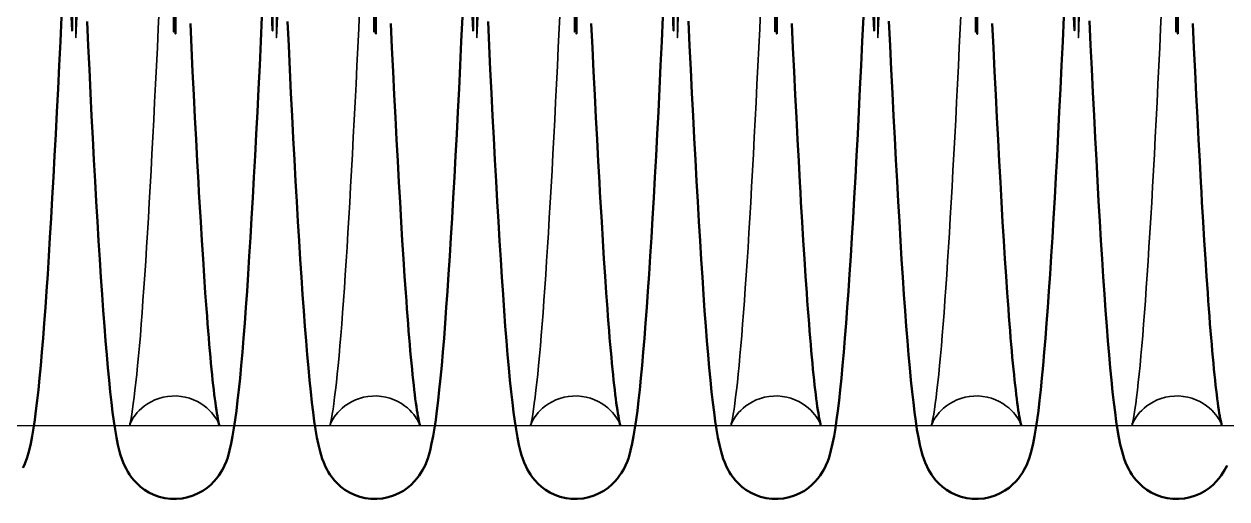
# Model space of a CAD drawing. Header units: millimetres. Extents: x 1448 to 104164, y -19509 to -89.
# Drawn here: x 54308.2 to 54403.9, y -3869 to -3831.2 of the extents above; entities that cross this region are included whole.
import ezdxf

# ---------------------------------------------------------------- set-up
doc = ezdxf.new("R2010")
doc.units = ezdxf.units.MM
doc.header["$LTSCALE"] = 60
doc.header["$MEASUREMENT"] = 0
doc.layers.get('0').update_dxf_attribs({"linetype": 'CONTINUOUS'})
doc.layers.add('가려진 것(ISO)', color=7, linetype='CONTINUOUS', lineweight=35)
doc.layers.add('가시적인 것(ISO)', color=7, linetype='CONTINUOUS', lineweight=50)

# ---------------------------------------------------------------- blocks, each defined once
blk = doc.blocks.new('토션스프링 3')
at = {"layer": '가려진 것(ISO)', "flags": 128}
for points in [[(21462021.218, -50952923.543), (21462021.147, -50952925.233), (21462021.075, -50952888.925)], [(21462037.165, -50952923.543), (21462037.094, -50952925.233), (21462037.022, -50952888.925)], [(21462053.112, -50952923.543), (21462053.041, -50952925.233), (21462052.969, -50952888.925)], [(21462069.059, -50952923.543), (21462068.988, -50952925.233), (21462068.916, -50952888.925)], [(21462085.006, -50952923.543), (21462084.934, -50952925.233), (21462084.863, -50952888.925)], [(21462100.953, -50952923.543), (21462100.881, -50952925.233), (21462100.81, -50952888.925)], [(21462032.546, -50952956.08), (21462032.54, -50952956.062), (21462032.519, -50952956.006), (21462032.476, -50952955.903), (21462032.397, -50952955.744), (21462032.34, -50952955.64), (21462032.267, -50952955.52), (21462032.175, -50952955.383), (21462032.062, -50952955.231), (21462031.922, -50952955.064), (21462031.754, -50952954.888), (21462031.559, -50952954.707), (21462031.334, -50952954.528), (21462031.081, -50952954.356), (21462030.8, -50952954.197), (21462030.498, -50952954.057), (21462030.177, -50952953.939), (21462029.841, -50952953.85), (21462029.492, -50952953.789), (21462029.137, -50952953.758), (21462028.781, -50952953.76), (21462028.427, -50952953.793), (21462028.08, -50952953.858), (21462027.744, -50952953.951), (21462027.425, -50952954.069), (21462027.125, -50952954.212), (21462026.848, -50952954.373), (21462026.597, -50952954.546), (21462026.374, -50952954.725), (21462026.182, -50952954.905), (21462026.018, -50952955.081), (21462025.882, -50952955.245), (21462025.77, -50952955.396), (21462025.68, -50952955.531), (21462025.608, -50952955.651), (21462025.552, -50952955.753), (21462025.509, -50952955.838), (21462025.451, -50952955.965), (21462025.421, -50952956.042), (21462025.41, -50952956.076), (21462025.41, -50952956.075), (21462025.418, -50952956.044), (21462025.432, -50952955.986), (21462025.452, -50952955.904), (21462025.475, -50952955.8), (21462025.528, -50952955.536), (21462025.585, -50952955.208), (21462025.645, -50952954.818), (21462025.708, -50952954.369), (21462025.773, -50952953.864), (21462025.841, -50952953.303), (21462025.91, -50952952.691), (21462025.981, -50952952.029), (21462026.052, -50952951.32), (21462026.123, -50952950.566), (21462026.195, -50952949.769), (21462026.266, -50952948.932), (21462026.336, -50952948.053), (21462026.407, -50952947.131), (21462026.477, -50952946.167), (21462026.549, -50952945.162), (21462026.62, -50952944.118), (21462026.691, -50952943.035), (21462026.762, -50952941.916), (21462026.834, -50952940.761), (21462026.905, -50952939.573), (21462026.977, -50952938.353), (21462027.048, -50952937.102), (21462027.119, -50952935.821), (21462027.19, -50952934.507), (21462027.261, -50952933.161), (21462027.333, -50952931.785), (21462027.404, -50952930.38), (21462027.476, -50952928.948), (21462027.548, -50952927.492), (21462027.619, -50952926.011), (21462027.691, -50952924.51), (21462027.762, -50952922.988)], [(21462028.834, -50952888.469), (21462028.906, -50952924.781), (21462028.977, -50952923.091)], [(21462048.493, -50952956.08), (21462048.487, -50952956.062), (21462048.466, -50952956.006), (21462048.423, -50952955.903), (21462048.344, -50952955.744), (21462048.287, -50952955.64), (21462048.214, -50952955.52), (21462048.122, -50952955.383), (21462048.008, -50952955.231), (21462047.869, -50952955.064), (21462047.701, -50952954.888), (21462047.506, -50952954.707), (21462047.281, -50952954.528), (21462047.027, -50952954.356), (21462046.747, -50952954.197), (21462046.445, -50952954.057), (21462046.124, -50952953.939), (21462045.787, -50952953.85), (21462045.439, -50952953.789), (21462045.084, -50952953.758), (21462044.727, -50952953.76), (21462044.374, -50952953.793), (21462044.027, -50952953.858), (21462043.691, -50952953.951), (21462043.371, -50952954.069), (21462043.072, -50952954.212), (21462042.795, -50952954.373), (21462042.544, -50952954.546), (21462042.321, -50952954.725), (21462042.129, -50952954.906), (21462041.965, -50952955.081), (21462041.828, -50952955.245), (21462041.717, -50952955.396), (21462041.627, -50952955.531), (21462041.555, -50952955.651), (21462041.499, -50952955.753), (21462041.456, -50952955.838), (21462041.398, -50952955.965), (21462041.368, -50952956.042), (21462041.356, -50952956.076), (21462041.356, -50952956.075), (21462041.365, -50952956.044), (21462041.379, -50952955.987), (21462041.399, -50952955.904), (21462041.422, -50952955.8), (21462041.475, -50952955.536), (21462041.532, -50952955.208), (21462041.592, -50952954.818), (21462041.655, -50952954.369), (21462041.72, -50952953.863), (21462041.788, -50952953.303), (21462041.857, -50952952.691), (21462041.928, -50952952.029), (21462041.999, -50952951.32), (21462042.07, -50952950.566), (21462042.142, -50952949.769), (21462042.212, -50952948.932), (21462042.283, -50952948.053), (21462042.353, -50952947.132), (21462042.424, -50952946.168), (21462042.495, -50952945.162), (21462042.567, -50952944.118), (21462042.638, -50952943.035), (21462042.709, -50952941.916), (21462042.781, -50952940.762), (21462042.852, -50952939.573), (21462042.923, -50952938.353), (21462042.995, -50952937.101), (21462043.066, -50952935.82), (21462043.137, -50952934.507), (21462043.208, -50952933.161), (21462043.28, -50952931.785), (21462043.351, -50952930.38), (21462043.423, -50952928.949), (21462043.495, -50952927.492), (21462043.566, -50952926.012), (21462043.638, -50952924.51), (21462043.709, -50952922.988)], [(21462044.781, -50952888.469), (21462044.852, -50952924.781), (21462044.924, -50952923.091)], [(21462064.44, -50952956.08), (21462064.434, -50952956.062), (21462064.413, -50952956.006), (21462064.37, -50952955.903), (21462064.291, -50952955.744), (21462064.234, -50952955.64), (21462064.161, -50952955.52), (21462064.069, -50952955.383), (21462063.955, -50952955.231), (21462063.815, -50952955.064), (21462063.648, -50952954.888), (21462063.452, -50952954.707), (21462063.228, -50952954.528), (21462062.974, -50952954.356), (21462062.694, -50952954.197), (21462062.392, -50952954.057), (21462062.071, -50952953.939), (21462061.734, -50952953.85), (21462061.385, -50952953.789), (21462061.03, -50952953.758), (21462060.674, -50952953.76), (21462060.321, -50952953.793), (21462059.974, -50952953.858), (21462059.638, -50952953.951), (21462059.318, -50952954.069), (21462059.019, -50952954.212), (21462058.742, -50952954.373), (21462058.49, -50952954.546), (21462058.268, -50952954.726), (21462058.075, -50952954.906), (21462057.912, -50952955.081), (21462057.775, -50952955.245), (21462057.663, -50952955.396), (21462057.573, -50952955.531), (21462057.502, -50952955.651), (21462057.446, -50952955.753), (21462057.403, -50952955.838), (21462057.345, -50952955.965), (21462057.315, -50952956.042), (21462057.303, -50952956.076), (21462057.303, -50952956.075), (21462057.311, -50952956.044), (21462057.326, -50952955.987), (21462057.345, -50952955.905), (21462057.368, -50952955.801), (21462057.422, -50952955.536), (21462057.479, -50952955.207), (21462057.539, -50952954.817), (21462057.602, -50952954.368), (21462057.668, -50952953.863), (21462057.735, -50952953.303), (21462057.804, -50952952.691), (21462057.874, -50952952.029), (21462057.946, -50952951.32), (21462058.017, -50952950.566), (21462058.088, -50952949.769), (21462058.159, -50952948.931), (21462058.23, -50952948.053), (21462058.3, -50952947.132), (21462058.371, -50952946.168), (21462058.442, -50952945.163), (21462058.513, -50952944.118), (21462058.585, -50952943.036), (21462058.656, -50952941.917), (21462058.727, -50952940.762), (21462058.799, -50952939.574), (21462058.87, -50952938.353), (21462058.942, -50952937.101), (21462059.013, -50952935.82), (21462059.084, -50952934.507), (21462059.155, -50952933.161), (21462059.227, -50952931.785), (21462059.298, -50952930.381), (21462059.37, -50952928.949), (21462059.441, -50952927.492), (21462059.513, -50952926.012), (21462059.585, -50952924.51), (21462059.656, -50952922.988)], [(21462060.728, -50952888.468), (21462060.799, -50952924.78), (21462060.871, -50952923.091)], [(21462080.386, -50952956.08), (21462080.381, -50952956.062), (21462080.36, -50952956.006), (21462080.316, -50952955.903), (21462080.238, -50952955.744), (21462080.181, -50952955.64), (21462080.108, -50952955.52), (21462080.016, -50952955.383), (21462079.902, -50952955.231), (21462079.762, -50952955.064), (21462079.595, -50952954.887), (21462079.399, -50952954.707), (21462079.175, -50952954.528), (21462078.921, -50952954.356), (21462078.641, -50952954.197), (21462078.338, -50952954.056), (21462078.017, -50952953.939), (21462077.68, -50952953.85), (21462077.332, -50952953.789), (21462076.977, -50952953.758), (21462076.62, -50952953.76), (21462076.267, -50952953.793), (21462075.92, -50952953.858), (21462075.584, -50952953.951), (21462075.264, -50952954.07), (21462074.965, -50952954.212), (21462074.688, -50952954.373), (21462074.437, -50952954.546), (21462074.214, -50952954.726), (21462074.022, -50952954.906), (21462073.858, -50952955.081), (21462073.721, -50952955.246), (21462073.61, -50952955.397), (21462073.519, -50952955.53), (21462073.446, -50952955.648), (21462073.39, -50952955.75), (21462073.347, -50952955.837), (21462073.291, -50952955.967), (21462073.262, -50952956.043), (21462073.25, -50952956.076), (21462073.25, -50952956.074), (21462073.259, -50952956.042), (21462073.274, -50952955.985), (21462073.292, -50952955.904), (21462073.314, -50952955.803), (21462073.365, -50952955.54), (21462073.425, -50952955.206), (21462073.489, -50952954.809), (21462073.553, -50952954.358), (21462073.619, -50952953.854), (21462073.686, -50952953.297), (21462073.754, -50952952.688), (21462073.823, -50952952.03), (21462073.893, -50952951.325), (21462073.963, -50952950.572), (21462074.034, -50952949.775), (21462074.105, -50952948.935), (21462074.176, -50952948.053), (21462074.247, -50952947.131), (21462074.318, -50952946.171), (21462074.389, -50952945.171), (21462074.46, -50952944.13), (21462074.531, -50952943.049), (21462074.602, -50952941.93), (21462074.674, -50952940.775), (21462074.745, -50952939.584), (21462074.817, -50952938.361), (21462074.888, -50952937.105), (21462074.959, -50952935.818), (21462075.031, -50952934.503), (21462075.102, -50952933.16), (21462075.173, -50952931.791), (21462075.245, -50952930.391), (21462075.316, -50952928.963), (21462075.387, -50952927.508), (21462075.459, -50952926.028), (21462075.531, -50952924.525), (21462075.602, -50952923)], [(21462076.675, -50952888.461), (21462076.746, -50952924.774), (21462076.818, -50952923.091)], [(21462096.333, -50952956.08), (21462096.327, -50952956.062), (21462096.307, -50952956.006), (21462096.263, -50952955.903), (21462096.185, -50952955.744), (21462096.128, -50952955.64), (21462096.055, -50952955.52), (21462095.963, -50952955.383), (21462095.849, -50952955.231), (21462095.709, -50952955.064), (21462095.542, -50952954.888), (21462095.346, -50952954.707), (21462095.122, -50952954.528), (21462094.868, -50952954.356), (21462094.588, -50952954.197), (21462094.286, -50952954.057), (21462093.965, -50952953.94), (21462093.628, -50952953.85), (21462093.279, -50952953.789), (21462092.924, -50952953.758), (21462092.568, -50952953.76), (21462092.215, -50952953.793), (21462091.868, -50952953.858), (21462091.532, -50952953.95), (21462091.212, -50952954.069), (21462090.913, -50952954.212), (21462090.636, -50952954.372), (21462090.384, -50952954.546), (21462090.162, -50952954.725), (21462089.969, -50952954.905), (21462089.805, -50952955.08), (21462089.669, -50952955.245), (21462089.557, -50952955.396), (21462089.467, -50952955.531), (21462089.396, -50952955.651), (21462089.34, -50952955.752), (21462089.296, -50952955.838), (21462089.239, -50952955.965), (21462089.209, -50952956.042), (21462089.197, -50952956.076), (21462089.197, -50952956.075), (21462089.205, -50952956.044), (21462089.22, -50952955.986), (21462089.24, -50952955.904), (21462089.263, -50952955.8), (21462089.315, -50952955.537), (21462089.371, -50952955.21), (21462089.431, -50952954.82), (21462089.494, -50952954.371), (21462089.56, -50952953.865), (21462089.628, -50952953.304), (21462089.697, -50952952.691), (21462089.768, -50952952.029), (21462089.839, -50952951.319), (21462089.911, -50952950.565), (21462089.982, -50952949.768), (21462090.053, -50952948.932), (21462090.123, -50952948.053), (21462090.194, -50952947.131), (21462090.265, -50952946.166), (21462090.336, -50952945.161), (21462090.407, -50952944.116), (21462090.479, -50952943.034), (21462090.55, -50952941.915), (21462090.621, -50952940.76), (21462090.693, -50952939.573), (21462090.764, -50952938.353), (21462090.835, -50952937.102), (21462090.906, -50952935.821), (21462090.977, -50952934.506), (21462091.049, -50952933.16), (21462091.12, -50952931.784), (21462091.192, -50952930.379), (21462091.264, -50952928.947), (21462091.335, -50952927.49), (21462091.407, -50952926.011), (21462091.478, -50952924.509), (21462091.55, -50952922.988)], [(21462092.622, -50952888.47), (21462092.693, -50952924.781), (21462092.765, -50952923.091)], [(21462112.28, -50952956.08), (21462112.274, -50952956.062), (21462112.254, -50952956.006), (21462112.21, -50952955.903), (21462112.132, -50952955.744), (21462112.074, -50952955.64), (21462112.001, -50952955.52), (21462111.91, -50952955.383), (21462111.796, -50952955.231), (21462111.656, -50952955.064), (21462111.489, -50952954.888), (21462111.293, -50952954.707), (21462111.069, -50952954.528), (21462110.815, -50952954.356), (21462110.535, -50952954.197), (21462110.232, -50952954.057), (21462109.912, -50952953.94), (21462109.575, -50952953.85), (21462109.226, -50952953.789), (21462108.871, -50952953.758), (21462108.515, -50952953.76), (21462108.162, -50952953.793), (21462107.814, -50952953.858), (21462107.478, -50952953.95), (21462107.159, -50952954.069), (21462106.86, -50952954.212), (21462106.583, -50952954.372), (21462106.331, -50952954.546), (21462106.109, -50952954.725), (21462105.916, -50952954.905), (21462105.752, -50952955.08), (21462105.616, -50952955.245), (21462105.504, -50952955.396), (21462105.414, -50952955.531), (21462105.343, -50952955.651), (21462105.287, -50952955.752), (21462105.243, -50952955.838), (21462105.186, -50952955.965), (21462105.156, -50952956.042), (21462105.144, -50952956.076), (21462105.144, -50952956.075), (21462105.152, -50952956.044), (21462105.167, -50952955.986), (21462105.186, -50952955.904), (21462105.21, -50952955.8), (21462105.262, -50952955.537), (21462105.318, -50952955.209), (21462105.378, -50952954.82), (21462105.441, -50952954.371), (21462105.507, -50952953.865), (21462105.575, -50952953.304), (21462105.644, -50952952.691), (21462105.715, -50952952.029), (21462105.786, -50952951.319), (21462105.858, -50952950.565), (21462105.929, -50952949.768), (21462106, -50952948.932), (21462106.07, -50952948.053), (21462106.141, -50952947.131), (21462106.212, -50952946.166), (21462106.283, -50952945.161), (21462106.354, -50952944.116), (21462106.425, -50952943.034), (21462106.497, -50952941.915), (21462106.568, -50952940.761), (21462106.64, -50952939.573), (21462106.711, -50952938.353), (21462106.782, -50952937.102), (21462106.853, -50952935.821), (21462106.924, -50952934.507), (21462106.996, -50952933.16), (21462107.067, -50952931.784), (21462107.139, -50952930.379), (21462107.21, -50952928.947), (21462107.282, -50952927.491), (21462107.354, -50952926.011), (21462107.425, -50952924.509), (21462107.497, -50952922.988)], [(21462108.568, -50952888.47), (21462108.64, -50952924.781), (21462108.711, -50952923.091)]]:
    blk.add_lwpolyline(points, dxfattribs=at)
at = {"layer": '가시적인 것(ISO)', "flags": 128}
for points in [[(21462028.963, -50952922.763), (21462029.055, -50952924.93), (21462029.147, -50952889.095)], [(21462030.245, -50952924.116), (21462030.336, -50952926.04), (21462030.428, -50952927.929), (21462030.52, -50952929.78), (21462030.611, -50952931.589), (21462030.703, -50952933.353), (21462030.794, -50952935.068), (21462030.886, -50952936.73), (21462030.931, -50952937.54), (21462030.977, -50952938.337), (21462031.068, -50952939.893), (21462031.159, -50952941.395), (21462031.251, -50952942.841), (21462031.342, -50952944.228), (21462031.433, -50952945.552), (21462031.479, -50952946.19), (21462031.524, -50952946.812), (21462031.569, -50952947.416), (21462031.614, -50952948.003), (21462031.66, -50952948.572), (21462031.705, -50952949.123), (21462031.75, -50952949.657), (21462031.795, -50952950.174), (21462031.84, -50952950.673), (21462031.885, -50952951.155), (21462031.929, -50952951.617), (21462031.974, -50952952.061), (21462032.018, -50952952.485), (21462032.062, -50952952.89), (21462032.106, -50952953.274), (21462032.149, -50952953.638), (21462032.191, -50952953.98), (21462032.234, -50952954.301), (21462032.275, -50952954.6), (21462032.317, -50952954.877), (21462032.357, -50952955.131), (21462032.396, -50952955.36), (21462032.432, -50952955.561), (21462032.465, -50952955.733), (21462032.495, -50952955.875), (21462032.52, -50952955.984), (21462032.539, -50952956.054), (21462032.546, -50952956.08)], [(21462044.91, -50952922.763), (21462045.002, -50952924.93), (21462045.093, -50952889.095)], [(21462046.192, -50952924.116), (21462046.283, -50952926.04), (21462046.375, -50952927.929), (21462046.467, -50952929.78), (21462046.558, -50952931.589), (21462046.65, -50952933.353), (21462046.741, -50952935.068), (21462046.833, -50952936.73), (21462046.878, -50952937.54), (21462046.924, -50952938.337), (21462047.015, -50952939.893), (21462047.106, -50952941.395), (21462047.197, -50952942.841), (21462047.289, -50952944.228), (21462047.38, -50952945.552), (21462047.425, -50952946.19), (21462047.471, -50952946.812), (21462047.516, -50952947.416), (21462047.561, -50952948.003), (21462047.606, -50952948.572), (21462047.651, -50952949.123), (21462047.696, -50952949.657), (21462047.742, -50952950.174), (21462047.786, -50952950.673), (21462047.831, -50952951.155), (21462047.876, -50952951.617), (21462047.921, -50952952.061), (21462047.965, -50952952.485), (21462048.009, -50952952.89), (21462048.052, -50952953.274), (21462048.096, -50952953.638), (21462048.138, -50952953.98), (21462048.181, -50952954.301), (21462048.222, -50952954.6), (21462048.263, -50952954.877), (21462048.304, -50952955.131), (21462048.342, -50952955.36), (21462048.379, -50952955.561), (21462048.412, -50952955.733), (21462048.442, -50952955.875), (21462048.467, -50952955.984), (21462048.486, -50952956.054), (21462048.493, -50952956.08)], [(21462060.857, -50952922.762), (21462060.949, -50952924.93), (21462061.04, -50952889.095)], [(21462062.139, -50952924.116), (21462062.23, -50952926.04), (21462062.322, -50952927.929), (21462062.413, -50952929.78), (21462062.505, -50952931.589), (21462062.597, -50952933.353), (21462062.688, -50952935.068), (21462062.779, -50952936.73), (21462062.825, -50952937.54), (21462062.87, -50952938.337), (21462062.962, -50952939.893), (21462063.053, -50952941.395), (21462063.144, -50952942.841), (21462063.236, -50952944.228), (21462063.327, -50952945.552), (21462063.372, -50952946.19), (21462063.418, -50952946.812), (21462063.463, -50952947.416), (21462063.508, -50952948.003), (21462063.553, -50952948.572), (21462063.598, -50952949.124), (21462063.643, -50952949.657), (21462063.688, -50952950.174), (21462063.733, -50952950.673), (21462063.778, -50952951.155), (21462063.823, -50952951.617), (21462063.867, -50952952.061), (21462063.912, -50952952.485), (21462063.956, -50952952.89), (21462063.999, -50952953.274), (21462064.042, -50952953.638), (21462064.085, -50952953.98), (21462064.127, -50952954.301), (21462064.169, -50952954.6), (21462064.21, -50952954.877), (21462064.251, -50952955.131), (21462064.289, -50952955.36), (21462064.326, -50952955.561), (21462064.359, -50952955.733), (21462064.389, -50952955.875), (21462064.414, -50952955.984), (21462064.433, -50952956.054), (21462064.44, -50952956.08)], [(21462076.804, -50952922.762), (21462076.895, -50952924.929), (21462076.987, -50952889.095)], [(21462078.085, -50952924.116), (21462078.177, -50952926.039), (21462078.269, -50952927.928), (21462078.36, -50952929.779), (21462078.452, -50952931.589), (21462078.544, -50952933.353), (21462078.635, -50952935.068), (21462078.726, -50952936.73), (21462078.772, -50952937.541), (21462078.817, -50952938.337), (21462078.909, -50952939.893), (21462079, -50952941.395), (21462079.091, -50952942.841), (21462079.182, -50952944.227), (21462079.274, -50952945.552), (21462079.319, -50952946.19), (21462079.364, -50952946.812), (21462079.41, -50952947.416), (21462079.455, -50952948.003), (21462079.5, -50952948.572), (21462079.545, -50952949.124), (21462079.59, -50952949.658), (21462079.635, -50952950.174), (21462079.68, -50952950.673), (21462079.725, -50952951.155), (21462079.77, -50952951.617), (21462079.814, -50952952.061), (21462079.859, -50952952.485), (21462079.903, -50952952.89), (21462079.946, -50952953.274), (21462079.989, -50952953.638), (21462080.032, -50952953.98), (21462080.074, -50952954.301), (21462080.116, -50952954.6), (21462080.157, -50952954.877), (21462080.197, -50952955.131), (21462080.236, -50952955.36), (21462080.272, -50952955.561), (21462080.306, -50952955.734), (21462080.336, -50952955.875), (21462080.361, -50952955.984), (21462080.379, -50952956.054), (21462080.386, -50952956.08)], [(21462092.751, -50952922.774), (21462092.843, -50952924.94), (21462092.934, -50952889.105)], [(21462094.032, -50952924.122), (21462094.124, -50952926.046), (21462094.216, -50952927.935), (21462094.307, -50952929.786), (21462094.399, -50952931.594), (21462094.491, -50952933.358), (21462094.582, -50952935.072), (21462094.673, -50952936.733), (21462094.764, -50952938.34), (21462094.856, -50952939.896), (21462094.947, -50952941.398), (21462095.038, -50952942.844), (21462095.129, -50952944.23), (21462095.221, -50952945.555), (21462095.266, -50952946.193), (21462095.311, -50952946.814), (21462095.357, -50952947.418), (21462095.402, -50952948.005), (21462095.447, -50952948.574), (21462095.492, -50952949.125), (21462095.537, -50952949.659), (21462095.582, -50952950.175), (21462095.627, -50952950.675), (21462095.672, -50952951.156), (21462095.717, -50952951.618), (21462095.761, -50952952.062), (21462095.806, -50952952.486), (21462095.849, -50952952.891), (21462095.893, -50952953.275), (21462095.936, -50952953.638), (21462095.979, -50952953.981), (21462096.021, -50952954.301), (21462096.063, -50952954.6), (21462096.104, -50952954.878), (21462096.144, -50952955.131), (21462096.183, -50952955.36), (21462096.219, -50952955.561), (21462096.253, -50952955.733), (21462096.282, -50952955.875), (21462096.308, -50952955.984), (21462096.326, -50952956.054), (21462096.333, -50952956.08)], [(21462108.698, -50952922.763), (21462108.789, -50952924.93), (21462108.881, -50952889.096)], [(21462109.979, -50952924.116), (21462110.071, -50952926.04), (21462110.162, -50952927.929), (21462110.254, -50952929.78), (21462110.346, -50952931.59), (21462110.437, -50952933.353), (21462110.529, -50952935.068), (21462110.62, -50952936.73), (21462110.665, -50952937.54), (21462110.711, -50952938.337), (21462110.802, -50952939.892), (21462110.894, -50952941.395), (21462110.985, -50952942.841), (21462111.076, -50952944.228), (21462111.167, -50952945.553), (21462111.213, -50952946.191), (21462111.258, -50952946.812), (21462111.303, -50952947.416), (21462111.349, -50952948.003), (21462111.394, -50952948.572), (21462111.439, -50952949.123), (21462111.484, -50952949.657), (21462111.529, -50952950.174), (21462111.574, -50952950.673), (21462111.619, -50952951.155), (21462111.663, -50952951.617), (21462111.708, -50952952.061), (21462111.752, -50952952.485), (21462111.796, -50952952.89), (21462111.84, -50952953.274), (21462111.883, -50952953.638), (21462111.926, -50952953.98), (21462111.968, -50952954.301), (21462112.01, -50952954.6), (21462112.051, -50952954.877), (21462112.091, -50952955.131), (21462112.13, -50952955.36), (21462112.166, -50952955.561), (21462112.199, -50952955.733), (21462112.229, -50952955.875), (21462112.255, -50952955.984), (21462112.273, -50952956.054), (21462112.28, -50952956.08)], [(21462019.996, -50952923.593), (21462019.904, -50952925.538), (21462019.813, -50952927.446), (21462019.721, -50952929.312), (21462019.63, -50952931.134), (21462019.539, -50952932.915), (21462019.447, -50952934.654), (21462019.355, -50952936.349), (21462019.263, -50952937.996), (21462019.171, -50952939.593), (21462019.079, -50952941.136), (21462018.988, -50952942.623), (21462018.896, -50952944.051), (21462018.804, -50952945.416), (21462018.712, -50952946.722), (21462018.62, -50952947.967), (21462018.528, -50952949.152), (21462018.435, -50952950.275), (21462018.342, -50952951.336), (21462018.248, -50952952.332), (21462018.154, -50952953.263), (21462018.058, -50952954.129), (21462017.962, -50952954.927), (21462017.865, -50952955.658), (21462017.766, -50952956.33), (21462017.66, -50952956.953), (21462017.543, -50952957.537), (21462017.414, -50952958.092), (21462017.271, -50952958.647), (21462017.166, -50952958.949), (21462017.02, -50952959.282), (21462016.928, -50952959.464)], [(21462035.943, -50952923.593), (21462035.851, -50952925.538), (21462035.76, -50952927.446), (21462035.668, -50952929.312), (21462035.577, -50952931.134), (21462035.486, -50952932.915), (21462035.394, -50952934.654), (21462035.302, -50952936.349), (21462035.21, -50952937.996), (21462035.118, -50952939.593), (21462035.026, -50952941.136), (21462034.934, -50952942.623), (21462034.843, -50952944.051), (21462034.751, -50952945.416), (21462034.659, -50952946.722), (21462034.567, -50952947.967), (21462034.475, -50952949.152), (21462034.382, -50952950.276), (21462034.289, -50952951.336), (21462034.195, -50952952.332), (21462034.1, -50952953.263), (21462034.005, -50952954.129), (21462033.909, -50952954.927), (21462033.812, -50952955.658), (21462033.713, -50952956.33), (21462033.607, -50952956.953), (21462033.49, -50952957.537), (21462033.361, -50952958.092), (21462033.217, -50952958.646), (21462033.112, -50952958.949), (21462032.966, -50952959.282), (21462032.874, -50952959.463), (21462032.767, -50952959.657), (21462032.643, -50952959.863), (21462032.498, -50952960.085), (21462032.323, -50952960.32), (21462032.113, -50952960.565), (21462031.864, -50952960.815), (21462031.575, -50952961.061), (21462031.244, -50952961.293), (21462030.873, -50952961.503), (21462030.469, -50952961.681), (21462030.04, -50952961.818), (21462029.592, -50952961.909), (21462029.131, -50952961.951), (21462028.667, -50952961.943), (21462028.211, -50952961.884), (21462027.768, -50952961.776), (21462027.345, -50952961.625), (21462026.953, -50952961.437), (21462026.597, -50952961.218), (21462026.278, -50952960.979), (21462026.001, -50952960.73), (21462025.766, -50952960.482), (21462025.569, -50952960.239), (21462025.404, -50952960.008), (21462025.268, -50952959.791), (21462025.155, -50952959.59), (21462025.06, -50952959.402), (21462024.909, -50952959.061), (21462024.792, -50952958.751), (21462024.698, -50952958.463), (21462024.62, -50952958.186), (21462024.485, -50952957.634), (21462024.365, -50952957.052), (21462024.256, -50952956.432), (21462024.155, -50952955.766), (21462024.059, -50952955.046), (21462023.965, -50952954.266), (21462023.871, -50952953.419), (21462023.776, -50952952.504), (21462023.683, -50952951.524), (21462023.59, -50952950.479), (21462023.497, -50952949.37), (21462023.405, -50952948.199), (21462023.313, -50952946.966), (21462023.221, -50952945.67), (21462023.129, -50952944.309), (21462023.037, -50952942.888), (21462022.945, -50952941.409), (21462022.853, -50952939.874), (21462022.761, -50952938.287), (21462022.669, -50952936.649), (21462022.577, -50952934.965), (21462022.486, -50952933.237), (21462022.394, -50952931.466), (21462022.303, -50952929.648), (21462022.211, -50952927.785), (21462022.119, -50952925.882), (21462022.028, -50952923.941)], [(21462020.928, -50952888.84), (21462020.837, -50952924.678), (21462020.746, -50952922.523)], [(21462051.89, -50952923.593), (21462051.798, -50952925.538), (21462051.707, -50952927.446), (21462051.615, -50952929.312), (21462051.524, -50952931.134), (21462051.432, -50952932.915), (21462051.341, -50952934.654), (21462051.249, -50952936.349), (21462051.157, -50952937.996), (21462051.065, -50952939.593), (21462050.973, -50952941.137), (21462050.881, -50952942.623), (21462050.789, -50952944.051), (21462050.698, -50952945.416), (21462050.606, -50952946.722), (21462050.514, -50952947.967), (21462050.422, -50952949.152), (21462050.329, -50952950.276), (21462050.236, -50952951.336), (21462050.142, -50952952.332), (21462050.047, -50952953.264), (21462049.952, -50952954.129), (21462049.856, -50952954.927), (21462049.759, -50952955.658), (21462049.66, -50952956.33), (21462049.554, -50952956.954), (21462049.437, -50952957.537), (21462049.309, -50952958.091), (21462049.164, -50952958.646), (21462049.058, -50952958.948), (21462048.912, -50952959.282), (21462048.82, -50952959.463), (21462048.713, -50952959.657), (21462048.59, -50952959.863), (21462048.445, -50952960.084), (21462048.27, -50952960.32), (21462048.06, -50952960.565), (21462047.812, -50952960.815), (21462047.522, -50952961.061), (21462047.191, -50952961.293), (21462046.82, -50952961.503), (21462046.416, -50952961.68), (21462045.988, -50952961.818), (21462045.539, -50952961.909), (21462045.078, -50952961.951), (21462044.615, -50952961.943), (21462044.158, -50952961.884), (21462043.715, -50952961.776), (21462043.292, -50952961.625), (21462042.9, -50952961.437), (21462042.544, -50952961.218), (21462042.225, -50952960.979), (21462041.948, -50952960.73), (21462041.713, -50952960.482), (21462041.516, -50952960.239), (21462041.351, -50952960.008), (21462041.215, -50952959.791), (21462041.102, -50952959.59), (21462041.006, -50952959.402), (21462040.856, -50952959.061), (21462040.739, -50952958.752), (21462040.645, -50952958.463), (21462040.566, -50952958.186), (21462040.432, -50952957.634), (21462040.312, -50952957.052), (21462040.203, -50952956.432), (21462040.102, -50952955.766), (21462040.006, -50952955.047), (21462039.912, -50952954.267), (21462039.818, -50952953.419), (21462039.723, -50952952.505), (21462039.63, -50952951.524), (21462039.537, -50952950.479), (21462039.444, -50952949.37), (21462039.352, -50952948.199), (21462039.26, -50952946.967), (21462039.168, -50952945.67), (21462039.076, -50952944.309), (21462038.984, -50952942.888), (21462038.892, -50952941.408), (21462038.799, -50952939.874), (21462038.707, -50952938.286), (21462038.616, -50952936.649), (21462038.524, -50952934.965), (21462038.432, -50952933.237), (21462038.341, -50952931.466), (21462038.25, -50952929.648), (21462038.158, -50952927.785), (21462038.066, -50952925.881), (21462037.974, -50952923.941)], [(21462036.875, -50952888.839), (21462036.784, -50952924.678), (21462036.693, -50952922.523)], [(21462067.837, -50952923.593), (21462067.745, -50952925.538), (21462067.653, -50952927.446), (21462067.562, -50952929.312), (21462067.471, -50952931.134), (21462067.379, -50952932.915), (21462067.288, -50952934.654), (21462067.196, -50952936.349), (21462067.104, -50952937.997), (21462067.012, -50952939.593), (21462066.92, -50952941.137), (21462066.828, -50952942.624), (21462066.736, -50952944.051), (21462066.644, -50952945.416), (21462066.553, -50952946.722), (21462066.461, -50952947.968), (21462066.368, -50952949.153), (21462066.276, -50952950.276), (21462066.182, -50952951.336), (21462066.089, -50952952.333), (21462065.994, -50952953.264), (21462065.899, -50952954.129), (21462065.802, -50952954.927), (21462065.706, -50952955.658), (21462065.606, -50952956.33), (21462065.5, -50952956.954), (21462065.384, -50952957.538), (21462065.256, -50952958.091), (21462065.11, -50952958.646), (21462065.004, -50952958.948), (21462064.858, -50952959.281), (21462064.766, -50952959.463), (21462064.66, -50952959.656), (21462064.537, -50952959.863), (21462064.392, -50952960.084), (21462064.217, -50952960.32), (21462064.007, -50952960.565), (21462063.759, -50952960.814), (21462063.469, -50952961.061), (21462063.138, -50952961.293), (21462062.767, -50952961.503), (21462062.364, -50952961.68), (21462061.935, -50952961.818), (21462061.486, -50952961.909), (21462061.025, -50952961.951), (21462060.562, -50952961.943), (21462060.106, -50952961.884), (21462059.662, -50952961.776), (21462059.239, -50952961.625), (21462058.848, -50952961.437), (21462058.491, -50952961.219), (21462058.172, -50952960.979), (21462057.895, -50952960.73), (21462057.66, -50952960.482), (21462057.463, -50952960.239), (21462057.298, -50952960.008), (21462057.162, -50952959.792), (21462057.049, -50952959.59), (21462056.953, -50952959.403), (21462056.803, -50952959.061), (21462056.686, -50952958.752), (21462056.592, -50952958.463), (21462056.513, -50952958.186), (21462056.379, -50952957.634), (21462056.259, -50952957.052), (21462056.15, -50952956.432), (21462056.049, -50952955.766), (21462055.953, -50952955.047), (21462055.859, -50952954.267), (21462055.764, -50952953.42), (21462055.67, -50952952.505), (21462055.577, -50952951.524), (21462055.484, -50952950.479), (21462055.391, -50952949.37), (21462055.299, -50952948.199), (21462055.207, -50952946.967), (21462055.115, -50952945.67), (21462055.023, -50952944.309), (21462054.931, -50952942.888), (21462054.838, -50952941.408), (21462054.746, -50952939.873), (21462054.654, -50952938.286), (21462054.562, -50952936.649), (21462054.471, -50952934.965), (21462054.379, -50952933.237), (21462054.288, -50952931.466), (21462054.196, -50952929.648), (21462054.105, -50952927.785), (21462054.013, -50952925.881), (21462053.921, -50952923.941)], [(21462052.822, -50952888.839), (21462052.731, -50952924.678), (21462052.639, -50952922.523)], [(21462083.784, -50952923.593), (21462083.692, -50952925.538), (21462083.6, -50952927.446), (21462083.509, -50952929.312), (21462083.417, -50952931.134), (21462083.326, -50952932.915), (21462083.234, -50952934.654), (21462083.143, -50952936.349), (21462083.051, -50952937.997), (21462082.959, -50952939.594), (21462082.867, -50952941.137), (21462082.775, -50952942.624), (21462082.683, -50952944.051), (21462082.591, -50952945.416), (21462082.5, -50952946.722), (21462082.408, -50952947.968), (21462082.315, -50952949.153), (21462082.222, -50952950.276), (21462082.129, -50952951.336), (21462082.035, -50952952.333), (21462081.941, -50952953.264), (21462081.845, -50952954.129), (21462081.749, -50952954.927), (21462081.653, -50952955.658), (21462081.553, -50952956.33), (21462081.447, -50952956.954), (21462081.33, -50952957.538), (21462081.203, -50952958.091), (21462081.057, -50952958.645), (21462080.95, -50952958.948), (21462080.804, -50952959.281), (21462080.712, -50952959.463), (21462080.606, -50952959.656), (21462080.484, -50952959.862), (21462080.339, -50952960.084), (21462080.164, -50952960.32), (21462079.954, -50952960.564), (21462079.706, -50952960.814), (21462079.416, -50952961.06), (21462079.085, -50952961.293), (21462078.714, -50952961.502), (21462078.311, -50952961.68), (21462077.882, -50952961.818), (21462077.433, -50952961.909), (21462076.972, -50952961.951), (21462076.509, -50952961.943), (21462076.053, -50952961.884), (21462075.609, -50952961.776), (21462075.187, -50952961.626), (21462074.795, -50952961.437), (21462074.438, -50952961.219), (21462074.119, -50952960.98), (21462073.842, -50952960.731), (21462073.607, -50952960.482), (21462073.41, -50952960.24), (21462073.245, -50952960.008), (21462073.109, -50952959.792), (21462072.995, -50952959.591), (21462072.9, -50952959.403), (21462072.75, -50952959.061), (21462072.633, -50952958.752), (21462072.539, -50952958.463), (21462072.46, -50952958.186), (21462072.326, -50952957.633), (21462072.205, -50952957.052), (21462072.096, -50952956.432), (21462071.996, -50952955.767), (21462071.9, -50952955.048), (21462071.806, -50952954.268), (21462071.711, -50952953.42), (21462071.617, -50952952.505), (21462071.523, -50952951.524), (21462071.43, -50952950.479), (21462071.338, -50952949.371), (21462071.246, -50952948.2), (21462071.154, -50952946.967), (21462071.062, -50952945.67), (21462070.97, -50952944.309), (21462070.877, -50952942.887), (21462070.785, -50952941.408), (21462070.693, -50952939.873), (21462070.601, -50952938.286), (21462070.509, -50952936.649), (21462070.418, -50952934.965), (21462070.326, -50952933.238), (21462070.235, -50952931.466), (21462070.143, -50952929.647), (21462070.052, -50952927.784), (21462069.96, -50952925.881), (21462069.868, -50952923.94)], [(21462068.769, -50952888.839), (21462068.678, -50952924.678), (21462068.586, -50952922.523)], [(21462099.73, -50952923.593), (21462099.639, -50952925.539), (21462099.547, -50952927.446), (21462099.456, -50952929.312), (21462099.364, -50952931.133), (21462099.273, -50952932.915), (21462099.181, -50952934.655), (21462099.089, -50952936.35), (21462098.998, -50952937.997), (21462098.906, -50952939.594), (21462098.814, -50952941.137), (21462098.722, -50952942.624), (21462098.63, -50952944.051), (21462098.538, -50952945.416), (21462098.446, -50952946.722), (21462098.354, -50952947.968), (21462098.262, -50952949.153), (21462098.169, -50952950.276), (21462098.076, -50952951.337), (21462097.982, -50952952.333), (21462097.888, -50952953.264), (21462097.792, -50952954.129), (21462097.696, -50952954.927), (21462097.6, -50952955.658), (21462097.5, -50952956.331), (21462097.394, -50952956.954), (21462097.277, -50952957.538), (21462097.15, -50952958.091), (21462097.002, -50952958.645), (21462096.894, -50952958.947), (21462096.748, -50952959.281), (21462096.552, -50952959.655), (21462096.431, -50952959.862), (21462096.286, -50952960.084), (21462096.111, -50952960.319), (21462095.902, -50952960.564), (21462095.653, -50952960.814), (21462095.363, -50952961.06), (21462095.033, -50952961.292), (21462094.662, -50952961.502), (21462094.258, -50952961.68), (21462093.83, -50952961.818), (21462093.381, -50952961.909), (21462092.92, -50952961.951), (21462092.457, -50952961.943), (21462092, -50952961.884), (21462091.556, -50952961.777), (21462091.134, -50952961.626), (21462090.742, -50952961.438), (21462090.385, -50952961.219), (21462090.067, -50952960.98), (21462089.789, -50952960.731), (21462089.554, -50952960.483), (21462089.357, -50952960.24), (21462089.192, -50952960.008), (21462089.056, -50952959.792), (21462088.942, -50952959.591), (21462088.847, -50952959.403), (21462088.697, -50952959.061), (21462088.58, -50952958.752), (21462088.486, -50952958.463), (21462088.407, -50952958.187), (21462088.272, -50952957.633), (21462088.152, -50952957.052), (21462088.043, -50952956.433), (21462087.943, -50952955.768), (21462087.847, -50952955.049), (21462087.753, -50952954.269), (21462087.658, -50952953.42), (21462087.564, -50952952.505), (21462087.47, -50952951.524), (21462087.377, -50952950.479), (21462087.285, -50952949.371), (21462087.193, -50952948.2), (21462087.101, -50952946.968), (21462087.008, -50952945.67), (21462086.916, -50952944.308), (21462086.824, -50952942.887), (21462086.732, -50952941.407), (21462086.64, -50952939.872), (21462086.548, -50952938.285), (21462086.456, -50952936.649), (21462086.364, -50952934.965), (21462086.273, -50952933.238), (21462086.182, -50952931.466), (21462086.09, -50952929.647), (21462085.999, -50952927.784), (21462085.907, -50952925.88), (21462085.815, -50952923.939)], [(21462084.716, -50952888.838), (21462084.624, -50952924.678), (21462084.533, -50952922.523)], [(21462112.704, -50952959.283), (21462112.612, -50952959.464), (21462112.504, -50952959.657), (21462112.378, -50952959.864), (21462112.232, -50952960.085), (21462112.057, -50952960.32), (21462111.847, -50952960.566), (21462111.598, -50952960.815), (21462111.305, -50952961.062), (21462110.971, -50952961.296), (21462110.601, -50952961.506), (21462110.199, -50952961.683), (21462109.769, -50952961.819), (21462109.319, -50952961.91), (21462108.859, -50952961.952), (21462108.397, -50952961.942), (21462107.939, -50952961.882), (21462107.495, -50952961.775), (21462107.075, -50952961.624), (21462106.683, -50952961.434), (21462106.326, -50952961.215), (21462106.008, -50952960.976), (21462105.733, -50952960.728), (21462105.498, -50952960.478), (21462105.3, -50952960.235), (21462105.137, -50952960.005), (21462105.001, -50952959.789), (21462104.888, -50952959.588), (21462104.793, -50952959.4), (21462104.642, -50952959.058), (21462104.527, -50952958.75), (21462104.353, -50952958.183), (21462104.214, -50952957.625), (21462104.098, -50952957.052), (21462103.995, -50952956.443), (21462103.895, -50952955.779), (21462103.796, -50952955.053), (21462103.699, -50952954.265), (21462103.604, -50952953.414), (21462103.51, -50952952.5), (21462103.417, -50952951.522), (21462103.324, -50952950.48), (21462103.232, -50952949.369), (21462103.139, -50952948.191), (21462103.046, -50952946.949), (21462102.954, -50952945.644), (21462102.861, -50952944.278), (21462102.769, -50952942.855), (21462102.677, -50952941.377), (21462102.585, -50952939.845), (21462102.493, -50952938.263), (21462102.402, -50952936.632), (21462102.311, -50952934.951), (21462102.219, -50952933.219), (21462102.127, -50952931.438), (21462102.035, -50952929.613), (21462101.944, -50952927.746), (21462101.852, -50952925.842), (21462101.76, -50952923.904)], [(21462100.662, -50952888.82), (21462100.57, -50952924.659), (21462100.479, -50952922.497)]]:
    blk.add_lwpolyline(points, dxfattribs=at)
blk = doc.blocks.new('토션스프링1234')
blk.add_blockref('토션스프링 3', (188.103, -4314.906))

msp = doc.modelspace()

# ---------------------------------------------------------------- linework, layer by layer
at = {"color": 3}
msp.add_line((51099.315, -3863.182), (60099.315, -3863.182), dxfattribs=at)

# ---------------------------------------------------------------- block references
msp.add_blockref('토션스프링1234', (-21407896.935, 50953407.828, 0))

doc.saveas('drawing.dxf')
